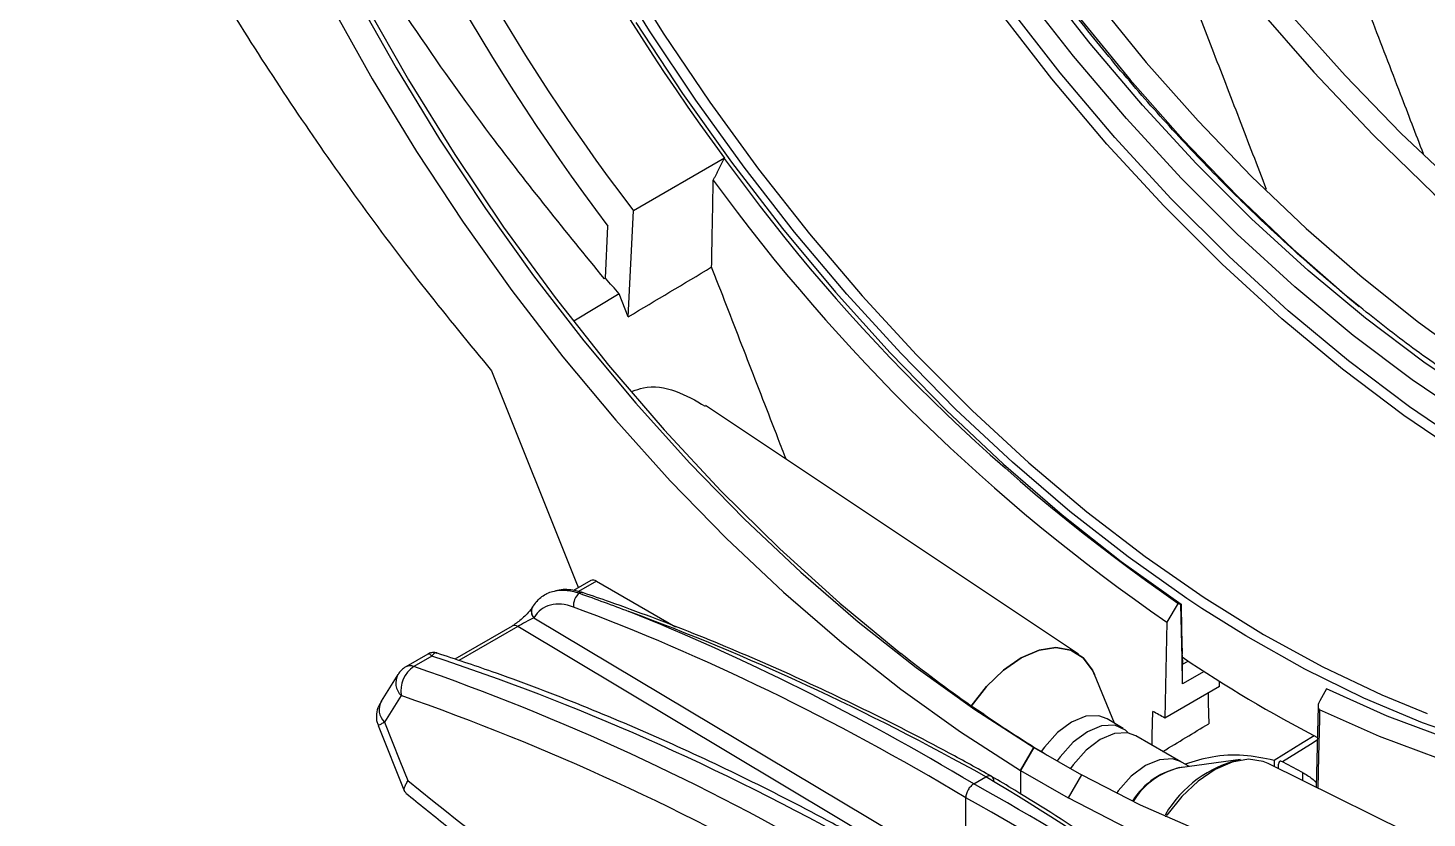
# Model space of a CAD drawing. Extents: x 9.3 to 87.2, y 0.6 to 68.8.
# Drawn here: x 55.477 to 59.204, y 48.139 to 50.244 of the extents above; entities that cross this region are included whole.
import ezdxf

# ---------------------------------------------------------------- set-up
doc = ezdxf.new("R2010")
doc.units = 0
doc.header["$MEASUREMENT"] = 0
doc.layers.add('OBJECT', color=7, linetype='CONTINUOUS')

msp = doc.modelspace()

# ---------------------------------------------------------------- linework, layer by layer
at = {"layer": 'OBJECT'}
for p, q in [((57.3326, 49.8968), (57.0898, 49.7567)), ((57.3321, 49.8959), (57.3326, 49.8955)), ((57.3326, 49.8955), (57.3326, 49.8968)), ((57.0759, 49.4741), (57.0898, 49.7567)), ((57.0154, 49.5773), (57.0222, 49.7157)), ((57.0154, 49.5773), (57.012, 49.5753)), ((57.0524, 49.5352), (56.9314, 49.4627)), ((57.0759, 49.4741), (57.0524, 49.5352)), ((56.7124, 49.3299), (56.9388, 48.7641)), ((58.2758, 48.5755), (57.2821, 49.2375)), ((56.9765, 48.7713), (56.9305, 48.7447)), ((56.9388, 48.7641), (56.9436, 48.7523)), ((56.9915, 48.7698), (56.9435, 48.7421)), ((56.9915, 48.7698), (57.2021, 48.6483)), ((58.5406, 48.7113), (58.5112, 48.6605)), ((58.5481, 48.707), (58.5406, 48.7113)), ((56.8249, 48.6725), (57.9754, 47.9847)), ((56.7668, 48.6503), (56.6141, 48.5621)), ((56.7818, 48.6488), (56.6252, 48.5583)), ((57.9542, 47.948), (56.7818, 48.6488)), ((58.5112, 48.6605), (58.5055, 48.4049)), ((56.5426, 48.5755), (56.4838, 48.5415)), ((56.5529, 48.5699), (56.5053, 48.5424)), ((58.5518, 48.573), (58.5524, 48.5487)), ((58.5526, 48.5484), (58.5676, 48.5571)), ((56.4629, 48.5214), (56.4185, 48.4505)), ((58.3715, 48.3912), (58.3185, 48.5208)), ((58.6101, 48.5291), (58.5529, 48.4961)), ((58.6514, 48.4891), (58.5055, 48.4049)), ((58.6514, 48.4891), (58.6511, 48.503)), ((58.9365, 48.4828), (58.9181, 48.4508)), ((56.4713, 48.465), (56.4269, 48.3941)), ((57.99, 48.4371), (57.99, 48.4371)), ((56.4099, 48.385), (56.4806, 48.2093)), ((58.3941, 48.3775), (58.3522, 48.4029)), ((58.5479, 48.2887), (58.4283, 48.3577)), ((58.1564, 48.3269), (58.121, 48.2657)), ((58.121, 48.2657), (58.1564, 48.3269)), ((58.1564, 48.3269), (58.2837, 48.2535)), ((58.121, 48.2657), (58.121, 48.203)), ((58.121, 48.2657), (58.2483, 48.1922)), ((58.7067, 48.2948), (58.5457, 48.2729)), ((58.5706, 48.2763), (58.5474, 48.289)), ((59.4557, 47.9503), (58.7807, 48.2842)), ((58.7965, 48.2923), (58.7965, 48.2764)), ((58.8083, 48.2705), (58.8083, 48.2826)), ((58.872, 48.2603), (58.8186, 48.2889)), ((58.872, 48.2603), (58.872, 48.239)), ((57.9966, 48.2297), (58.0291, 48.2485)), ((58.2837, 48.2535), (58.2483, 48.1922)), ((57.9754, 47.9847), (57.9754, 48.1929))]:
    msp.add_line(p, q, dxfattribs=at)
at = {"layer": 'OBJECT', "flags": 128}
for points in [[(57.1435, 52.8067), (57.1466, 52.7859), (57.1815, 52.5903), (57.226, 52.392), (57.2801, 52.1918), (57.3434, 51.9907), (57.4158, 51.7894), (57.4969, 51.5888), (57.5865, 51.3896), (57.684, 51.1928), (57.7892, 50.9991), (57.9015, 50.8093), (58.0206, 50.6243), (58.1459, 50.4447), (58.2769, 50.2714), (58.4131, 50.105), (58.5539, 49.9463), (58.6988, 49.7959), (58.847, 49.6543), (58.9981, 49.5223), (59.0235, 49.5013)], [(57.6643, 52.4121), (57.7315, 52.2058), (57.8078, 51.9995), (57.8928, 51.7941), (57.9863, 51.5904), (58.0878, 51.3891), (58.1969, 51.1912), (58.3133, 50.9975), (58.4364, 50.8086), (58.5657, 50.6254), (58.7007, 50.4485), (58.8408, 50.2788), (58.9856, 50.1169), (59.1344, 49.9635), (59.2866, 49.8191), (59.4416, 49.6844), (59.5988, 49.5599), (59.7575, 49.446), (59.9171, 49.3434)], [(58.604, 48.6973), (58.564, 48.7238), (58.4076, 48.8346), (58.2525, 48.9558), (58.0995, 49.087), (57.9491, 49.2275), (57.8019, 49.3769), (57.6584, 49.5346), (57.5193, 49.7), (57.385, 49.8724), (57.2561, 50.0511), (57.133, 50.2356), (57.0163, 50.425), (56.9064, 50.6186), (56.8037, 50.8157), (56.7087, 51.0155), (56.6217, 51.2172), (56.5429, 51.4201), (56.4729, 51.6234), (56.4117, 51.8262)], [(56.4405, 51.8254), (56.5022, 51.6218), (56.573, 51.4178), (56.6525, 51.2142), (56.7404, 51.0118), (56.8364, 50.8114), (56.9401, 50.6138), (57.0511, 50.4198), (57.1689, 50.2302), (57.2932, 50.0457), (57.4233, 49.867), (57.5587, 49.6949), (57.6991, 49.5299), (57.8437, 49.3729), (57.992, 49.2243), (58.1435, 49.0848), (58.2975, 48.9549), (58.4534, 48.8352), (58.6106, 48.7261), (58.7685, 48.6281), (58.9265, 48.5414), (59.0839, 48.4666), (59.2039, 48.4173)], [(55.8512, 51.3277), (55.9206, 51.1212), (55.999, 50.9149), (56.0859, 50.7096), (56.181, 50.5061), (56.284, 50.3053), (56.3945, 50.1079), (56.512, 49.9146), (56.6361, 49.7264), (56.7663, 49.5438), (56.902, 49.3676), (57.0428, 49.1986), (57.1881, 49.0373), (57.3373, 48.8844), (57.4898, 48.7405), (57.6451, 48.6062), (57.8024, 48.4819), (57.9613, 48.3683), (58.121, 48.2657)], [(55.9219, 51.3364), (55.9906, 51.1333), (56.068, 50.9305), (56.1537, 50.7287), (56.2476, 50.5287), (56.3491, 50.3313), (56.458, 50.1373), (56.5737, 49.9475), (56.6959, 49.7625), (56.824, 49.5831), (56.9576, 49.41), (57.0961, 49.2439), (57.239, 49.0854), (57.3857, 48.9352), (57.5357, 48.7938), (57.6884, 48.6618), (57.8431, 48.5396), (57.9993, 48.4279), (58.1564, 48.3269)], [(55.9303, 51.3421), (55.9941, 51.1545), (56.0757, 50.9406), (56.1666, 50.7279), (56.2663, 50.5173), (56.3744, 50.3096), (56.4905, 50.1058), (56.614, 49.9067), (56.7444, 49.713), (56.8812, 49.5258), (57.0238, 49.3456), (57.1716, 49.1734), (57.324, 49.0098), (57.4803, 48.8555), (57.6398, 48.7112), (57.802, 48.5774)], [(58.3247, 50.8782), (58.4597, 50.679), (58.6014, 50.4867), (58.7492, 50.302), (58.9024, 50.1258), (59.0603, 49.959), (59.2223, 49.8021), (59.3876, 49.6561), (59.5555, 49.5214), (59.7251, 49.3988), (59.8959, 49.2887)], [(60.0934, 48.9088), (59.9755, 48.9441), (59.8211, 49.0013), (59.6652, 49.0711), (59.5085, 49.1533), (59.3517, 49.2475), (59.1955, 49.3532), (59.0404, 49.4701), (58.8873, 49.5976), (58.7367, 49.7352), (58.5893, 49.8823), (58.4458, 50.0382), (58.3067, 50.2022), (58.1727, 50.3738), (58.0444, 50.552)], [(60.097, 48.8502), (59.9567, 48.8913), (59.7999, 48.9491), (59.6416, 49.0198), (59.4825, 49.1031), (59.3232, 49.1986), (59.1644, 49.306), (59.0069, 49.4247), (58.8514, 49.5542), (58.6984, 49.694), (58.5488, 49.8435), (58.403, 50.002), (58.2619, 50.1688), (58.1259, 50.3431), (57.9957, 50.5243)], [(60.105, 48.7406), (59.965, 48.7814), (59.8022, 48.841), (59.6378, 48.9141), (59.4725, 49.0004), (59.307, 49.0995), (59.1421, 49.2109), (58.9786, 49.3342), (58.817, 49.4688), (58.6581, 49.6141), (58.5027, 49.7695), (58.3514, 49.9343), (58.2049, 50.1077), (58.0638, 50.2891), (57.9288, 50.4775)], [(60.0261, 48.7911), (59.974, 48.8075), (59.8124, 48.8668), (59.6492, 48.9395), (59.4851, 49.0252), (59.3208, 49.1236), (59.1572, 49.2343), (58.9948, 49.3566), (58.8344, 49.4902), (58.6767, 49.6344), (58.5225, 49.7886), (58.3723, 49.9521), (58.2268, 50.1242), (58.0867, 50.3041), (57.9526, 50.4911)], [(58.3224, 50.3155), (58.4562, 50.152), (58.5945, 49.9961), (58.7367, 49.8482), (58.8823, 49.7092), (59.0307, 49.5794), (59.1812, 49.4596), (59.3332, 49.35)], [(57.0965, 50.2579), (57.2208, 50.0691), (57.3511, 49.8861), (57.4871, 49.7095), (57.6282, 49.54), (57.7738, 49.3784), (57.9233, 49.2252), (58.0761, 49.0811), (58.2317, 48.9466), (58.3895, 48.8223), (58.5487, 48.7087)], [(58.5529, 48.4961), (58.5513, 48.5646), (58.5497, 48.6358), (58.5481, 48.707)], [(58.5487, 48.7087), (58.5503, 48.6402), (58.5517, 48.5757)], [(56.8211, 48.7005), (56.8214, 48.701), (56.8239, 48.704)], [(60.1421, 48.2696), (60.0727, 48.2598), (59.9353, 48.2504), (59.7933, 48.2537), (59.6474, 48.2696), (59.4981, 48.2981), (59.346, 48.3391), (59.1916, 48.3924), (59.0357, 48.4578), (58.8787, 48.535), (58.7212, 48.6238), (58.604, 48.6973)], [(57.99, 48.4371), (58.0306, 48.4892), (58.0758, 48.5328), (58.1232, 48.5656), (58.1705, 48.586), (58.2152, 48.5929), (58.2552, 48.586), (58.2883, 48.5656), (58.313, 48.5328), (58.3185, 48.5208)], [(58.3194, 48.5185), (58.313, 48.5328), (58.2883, 48.5656), (58.2552, 48.586), (58.2152, 48.5929), (58.1705, 48.586), (58.1232, 48.5656), (58.0758, 48.5328), (58.0306, 48.4892), (57.99, 48.4371)], [(58.5529, 48.4961), (58.5527, 48.5166), (58.5525, 48.5326), (58.5524, 48.5486)], [(60.1473, 48.2725), (60.0101, 48.252), (59.8676, 48.245), (59.7205, 48.2514), (59.5693, 48.2713), (59.4147, 48.3045), (59.2572, 48.351), (59.0976, 48.4105), (58.9365, 48.4828)], [(58.6205, 48.4713), (58.6211, 48.4456), (58.6224, 48.3901)], [(58.3522, 48.4029), (58.3298, 48.4112), (58.2951, 48.4098), (58.2572, 48.3945), (58.2194, 48.3664), (58.1846, 48.3279), (58.1758, 48.3158)], [(58.4716, 48.3328), (58.4722, 48.3596), (58.4736, 48.4226)], [(58.9135, 48.4362), (58.9119, 48.3663), (58.9087, 48.2209)], [(58.9178, 48.4268), (58.9172, 48.402), (58.915, 48.3028), (58.9131, 48.2187)], [(60.0219, 48.2002), (59.9794, 48.1959), (59.8382, 48.1903), (59.6925, 48.1977), (59.5429, 48.2181), (59.3901, 48.2513), (59.2345, 48.2973), (59.0769, 48.3559), (58.9178, 48.4268)], [(56.4269, 48.3941), (56.4682, 48.2914), (56.4895, 48.2384)], [(58.409, 48.365), (58.4006, 48.373), (58.3719, 48.3858), (58.3371, 48.3844), (58.2992, 48.3688), (58.2612, 48.3405), (58.2265, 48.3018), (58.2187, 48.291)], [(58.4283, 48.3577), (58.4059, 48.3656), (58.3712, 48.3636), (58.3334, 48.3478), (58.2958, 48.3194), (58.2614, 48.2807), (58.2541, 48.2705)], [(58.9036, 48.3579), (58.8739, 48.3396), (58.7965, 48.2923)], [(58.9115, 48.3458), (58.8937, 48.3349), (58.8186, 48.2889)], [(58.5474, 48.289), (58.5261, 48.2962), (58.4914, 48.2942), (58.4536, 48.2784), (58.416, 48.25), (58.3816, 48.2113), (58.3766, 48.2045)], [(58.7807, 48.2842), (58.7674, 48.2897), (58.7285, 48.2952), (58.6853, 48.288), (58.6398, 48.2683), (58.5942, 48.2371), (58.5505, 48.1959), (58.5108, 48.1465)], [(60.1638, 48.227), (60.0909, 48.1713), (59.9821, 48.1029), (59.8663, 48.0467), (59.7441, 48.0028), (59.616, 47.9713), (59.4824, 47.9525), (59.3439, 47.9463), (59.201, 47.9528), (59.0543, 47.9719), (58.9043, 48.0037), (58.7517, 48.0479), (58.5969, 48.1045), (58.4407, 48.1731), (58.2837, 48.2535)], [(60.1709, 48.1775), (60.0853, 48.1108), (59.9748, 48.041), (59.8573, 47.9834), (59.7332, 47.9384), (59.603, 47.9062), (59.4673, 47.8867), (59.3265, 47.8802), (59.1812, 47.8867), (59.0321, 47.906), (58.8795, 47.9382), (58.7243, 47.9831), (58.5669, 48.0406), (58.4081, 48.1104), (58.2483, 48.1922)]]:
    msp.add_lwpolyline(points, dxfattribs=at)
at = {"layer": 'OBJECT'}
for centre, radius, start, end in [((62.2148, 53.5007), 6.0683, 199.60841, 216.43357), ((61.3706, 52.8073), 4.9785, 215.7882, 235.3576), ((61.3599, 52.7922), 5.0186, 216.0576, 235.4149), ((40.6633, 77.2214), 32.238, 300.60437, 301.06484), ((56.9828, 48.7576), 0.0151, 54.363, 114.3255), ((56.9707, 48.7058), 0.0403, 127.7882, 187.2798), ((56.9527, 48.724), 0.0152, 72.2624, 116.3998), ((56.8415, 48.6888), 0.0236, 151.4833, 224.1397), ((56.842, 48.6891), 0.0238, 151.4004, 224.1181), ((56.7731, 48.6365), 0.0151, 54.363, 114.3255), ((60.5861, 51.5811), 3.6359, 235.971, 242.584), ((56.504, 48.4987), 0.0469, 151.0863, 225.8736), ((56.5138, 48.4895), 0.06, 119.9973, 147.906), ((56.5497, 48.4768), 0.0793, 124.1004, 188.5322), ((56.4955, 48.5188), 0.0256, 67.5939, 117.3902), ((54.3909, 42.4655), 6.4343, 59.71273, 70.81557), ((56.4595, 48.4278), 0.0469, 151.0859, 225.8736), ((54.3728, 42.4336), 6.386, 59.71273, 70.81557), ((60.1119, 51.4716), 3.702, 235.6514, 238.7561), ((41.26, 76.905), 33.3849, 301.09181, 301.33672), ((58.5839, 48.0843), 0.192, 98.7863, 148.9685), ((58.5911, 48.0785), 0.1997, 103.1491, 148.5517), ((58.778, 47.988), 0.315, 103.0755, 149.3854), ((61.8867, 54.8469), 8.5324, 230.76161, 239.79066), ((58.4966, 48.1223), 0.028, 59.5413, 68.453), ((58.5112, 48.1265), 0.0169, 92.6183, 106.2703)]:
    msp.add_arc(centre, radius, start, end, dxfattribs=at)
for centre, major_axis, ratio, start_param, end_param in [((58.7099, 51.479), (-1.7999, 3.0715), 0.648698, 1.254533, 1.759225), ((58.7099, 51.479), (-1.8606, 3.1751), 0.648698, 1.274186, 1.753331), ((56.9595, 48.507), (-0.1072, 0.1922), 0.567218, 5.696027, 6.584329), ((56.804, 48.66), (0.0304, 0.0168), 0.034629, 0.809987, 2.367618), ((57.975, 41.6853), (-3.882, 6.9614), 0.567218, 5.50623, 5.696027), ((57.9966, 41.6974), (-3.897, 6.9874), 0.567257, 5.506265, 5.672323), ((58.0291, 41.7161), (-4.1057, 6.8668), 0.587332, 5.488867, 5.654925), ((57.7031, 41.528), (-4.1053, 6.867), 0.587295, 5.488902, 5.690133), ((57.9966, 41.6974), (-4.1057, 6.8668), 0.587332, 5.322809, 5.488867), ((58.0291, 41.7161), (-3.897, 6.9874), 0.567257, 5.340207, 5.506265), ((57.9757, 41.6849), (-4.0907, 6.8408), 0.587369, 5.299101, 5.488897)]:
    msp.add_ellipse(centre, major_axis=major_axis, ratio=ratio, start_param=start_param, end_param=end_param, dxfattribs=at)
for points, knots in [([(55.4774, 51.3145), (55.5175, 51.226), (55.6001, 51.0438), (55.7389, 50.7723), (55.8899, 50.5001), (56.0459, 50.2423), (56.2051, 49.9986), (56.3668, 49.7688), (56.5354, 49.5446), (56.6534, 49.4015), (56.7124, 49.3299)], [0, 0, 0, 0, 0.1245129, 0.2564017, 0.3877581, 0.519647, 0.6389245, 0.7582021, 0.879101, 1, 1, 1, 1]), ([(56.0667, 50.9634), (56.0824, 50.9337), (56.1549, 50.7965), (56.2986, 50.5582), (56.497, 50.2514), (56.7325, 49.9191), (56.9099, 49.7008), (57.012, 49.5753)], [0, 0, 0, 0, 0.059758, 0.275673, 0.491588, 0.707503, 1, 1, 1, 1]), ([(59.1944, 49.9084), (59.1741, 49.9612), (59.141, 50.0476), (59.0948, 50.1676), (59.0561, 50.2683), (59.0172, 50.369), (58.9784, 50.4697), (58.9425, 50.5624), (58.9197, 50.6215), (58.9098, 50.6471)], [0, 0, 0, 0, 0.214338, 0.350673, 0.487008, 0.623343, 0.759679, 0.896015, 1, 1, 1, 1]), ([(60.0961, 48.9159), (60.0925, 48.9168), (60.0428, 48.9298), (59.9455, 48.962), (59.8037, 49.0172), (59.6605, 49.0836), (59.5166, 49.1603), (59.3725, 49.2473), (59.2288, 49.344), (59.0859, 49.4503), (58.9445, 49.5657), (58.805, 49.6899), (58.6679, 49.8223), (58.5338, 49.9624), (58.4032, 50.1098), (58.2767, 50.2641), (58.1624, 50.4132), (58.0925, 50.513), (58.0615, 50.5572)], [0, 0, 0, 0, 0.005309, 0.07254, 0.139754, 0.206945, 0.274127, 0.341307, 0.408491, 0.475683, 0.542885, 0.610099, 0.677325, 0.744561, 0.811808, 0.879063, 0.946327, 1, 1, 1, 1]), ([(58.7764, 49.8135), (58.7524, 49.876), (58.7162, 49.97), (58.656, 50.1261), (58.6013, 50.2676), (58.5587, 50.3777), (58.5401, 50.4256)], [0, 0, 0, 0, 0.306103, 0.460348, 0.764902, 1, 1, 1, 1]), ([(57.3028, 49.8383), (57.304, 49.8407), (57.3052, 49.8431), (57.3064, 49.8455), (57.3077, 49.8479), (57.3089, 49.8503), (57.3101, 49.8527), (57.3113, 49.8551), (57.3126, 49.8575), (57.3138, 49.8599), (57.315, 49.8623), (57.3162, 49.8647), (57.3175, 49.8671), (57.3187, 49.8695), (57.3199, 49.8719), (57.3211, 49.8743), (57.3223, 49.8767), (57.3236, 49.8791), (57.3248, 49.8815), (57.3272, 49.8863), (57.3297, 49.8911), (57.3321, 49.8959)], [0, 0, 0, 0, 0.000205701, 0.000205701, 0.000205701, 0.000411402, 0.000411402, 0.000411402, 0.000617103, 0.000617103, 0.000617103, 0.000822804, 0.000822804, 0.000822804, 0.001028505, 0.001028505, 0.001028505, 0.001234206, 0.001234206, 0.001234206, 0.00164561, 0.00164561, 0.00164561, 0.00164561]), ([(57.2984, 49.6069), (57.2988, 49.6286), (57.2992, 49.6504), (57.2996, 49.6721), (57.3007, 49.7275), (57.3017, 49.7829), (57.3028, 49.8383)], [0.01333987, 0.01333987, 0.01333987, 0.01333987, 0.015345735, 0.015345735, 0.015345735, 0.020460986, 0.020460986, 0.020460986, 0.020460986]), ([(57.4966, 49.0945), (57.4897, 49.1126), (57.4692, 49.1658), (57.4351, 49.2541), (57.3943, 49.3594), (57.3535, 49.4648), (57.3215, 49.5473), (57.3031, 49.5946), (57.2984, 49.6069)], [0, 0, 0, 0, 0.105609, 0.31123, 0.516852, 0.722474, 0.928097, 1, 1, 1, 1]), ([(57.0877, 49.2758), (57.0972, 49.2792), (57.1339, 49.2924), (57.2033, 49.281), (57.2556, 49.251), (57.2814, 49.2362)], [0, 0, 0, 0, 0.151174, 0.581143, 1, 1, 1, 1]), ([(56.8239, 48.704), (56.8301, 48.7139), (56.8376, 48.722), (56.8548, 48.7351), (56.8644, 48.7397), (56.8853, 48.7455), (56.8968, 48.7465), (56.9207, 48.7448), (56.9331, 48.7422), (56.946, 48.7376)], [0, 0, 0, 0, 0.25, 0.25, 0.5, 0.5, 0.75, 0.75, 1, 1, 1, 1]), ([(56.9573, 48.7385), (56.9497, 48.7407), (56.9278, 48.747), (56.8991, 48.7493), (56.8804, 48.7431), (56.8745, 48.7411)], [0, 0, 0, 0, 0.270457, 0.769883, 1, 1, 1, 1]), ([(58.044, 48.25), (58.0063, 48.2707), (57.8929, 48.3333), (57.7037, 48.4299), (57.477, 48.5361), (57.251, 48.6315), (57.078, 48.697), (56.9804, 48.7305), (56.9573, 48.7385)], [0, 0, 0, 0, 0.10341, 0.31146, 0.519525, 0.727589, 0.935649, 1, 1, 1, 1]), ([(58.5481, 48.707), (58.5482, 48.7072), (58.5482, 48.7074), (58.5483, 48.7077), (58.5484, 48.7078), (58.5485, 48.708), (58.5485, 48.7082), (58.5486, 48.7083), (58.5486, 48.7085), (58.5487, 48.7087)], [0, 0, 0, 0, 0.000539853, 0.000539853, 0.000539853, 0.000924898, 0.000924898, 0.000924898, 0.001309944, 0.001309944, 0.001309944, 0.001309944]), ([(56.8208, 48.7001), (56.8194, 48.698), (56.8163, 48.6934), (56.8071, 48.6828), (56.7949, 48.671), (56.7821, 48.6604), (56.7727, 48.6537), (56.7682, 48.6511), (56.7668, 48.6503)], [0, 0, 0, 0, 0.159791, 0.361195, 0.583972, 0.768723, 0.926784, 1, 1, 1, 1]), ([(56.8212, 48.7007), (56.8211, 48.7005), (56.8209, 48.7003), (56.8208, 48.7001), (56.8208, 48.7)], [0, 0, 0, 0, 0.785719, 1, 1, 1, 1]), ([(56.5677, 48.5777), (56.5671, 48.578), (56.5634, 48.5799), (56.555, 48.5798), (56.5468, 48.5783), (56.5432, 48.5756), (56.5427, 48.5752)], [0, 0, 0, 0, 0.068369, 0.487611, 0.925895, 1, 1, 1, 1]), ([(56.5529, 48.5699), (56.5528, 48.5699), (56.5528, 48.57), (56.5526, 48.5702), (56.5524, 48.5705), (56.552, 48.5709), (56.5513, 48.5718), (56.55, 48.5732), (56.5475, 48.5752), (56.5447, 48.577), (56.5435, 48.5752), (56.5432, 48.5746)], [0, 0, 0, 0, 0.0081021, 0.0190256, 0.0350222, 0.0644837, 0.1188437, 0.2198473, 0.4120485, 0.8174451, 1, 1, 1, 1]), ([(56.5672, 48.5769), (56.5659, 48.5776), (56.5629, 48.5794), (56.5589, 48.5767), (56.5559, 48.5739), (56.5545, 48.5722), (56.5537, 48.5712), (56.5533, 48.5706), (56.5531, 48.5703), (56.553, 48.57), (56.5529, 48.5699), (56.5529, 48.5699)], [0, 0, 0, 0, 0.270407, 0.630463, 0.802775, 0.893426, 0.942219, 0.96864, 0.982971, 0.992775, 1, 1, 1, 1]), ([(57.7402, 48.0593), (57.7003, 48.0814), (57.5844, 48.1453), (57.3926, 48.2433), (57.1654, 48.3498), (56.9389, 48.4453), (56.7396, 48.521), (56.6162, 48.5617), (56.5675, 48.5777)], [0, 0, 0, 0, 0.1016559, 0.2946996, 0.4877608, 0.6808217, 0.8738747, 1, 1, 1, 1]), ([(56.419, 48.4501), (56.4164, 48.4461), (56.4098, 48.4361), (56.4049, 48.4165), (56.4048, 48.3973), (56.4095, 48.3879), (56.4108, 48.3853)], [0, 0, 0, 0, 0.226725, 0.566761, 0.881196, 1, 1, 1, 1]), ([(58.9181, 48.4508), (58.9169, 48.4487), (58.9159, 48.4465), (58.9143, 48.4421), (58.9138, 48.4398), (58.9134, 48.4353), (58.9135, 48.4331), (58.9148, 48.4292), (58.9161, 48.4276), (58.9178, 48.4268)], [0, 0, 0, 0, 0.25, 0.25, 0.5, 0.5, 0.75, 0.75, 1, 1, 1, 1]), ([(56.4269, 48.3941), (56.4237, 48.3923), (56.4153, 48.3876), (56.4094, 48.3844), (56.4106, 48.3851), (56.4108, 48.3853)], [0, 0, 0, 0, 0.330188, 0.862948, 1, 1, 1, 1]), ([(58.7965, 48.2923), (58.7698, 48.2978), (58.7163, 48.3088), (58.6314, 48.3048), (58.5834, 48.2894), (58.5602, 48.282)], [0, 0, 0, 0, 0.3406931, 0.6814223, 1, 1, 1, 1]), ([(58.8186, 48.2889), (58.8158, 48.2904), (58.8132, 48.2906), (58.8094, 48.2882), (58.8083, 48.2858), (58.8083, 48.2826)], [0, 0, 0, 0, 0.5, 0.5, 1, 1, 1, 1]), ([(58.872, 48.2603), (58.8811, 48.2551), (58.8955, 48.247), (58.9053, 48.2368), (58.9089, 48.2331)], [0, 0, 0, 0, 0.6309962, 1, 1, 1, 1]), ([(56.4846, 48.2055), (56.4826, 48.2075), (56.4777, 48.2123), (56.4818, 48.2249), (56.4874, 48.2349), (56.4895, 48.2383), (56.4895, 48.2384)], [0, 0, 0, 0, 0.327128, 0.787019, 0.994148, 1, 1, 1, 1]), ([(57.9966, 48.2297), (57.9938, 48.2281), (57.991, 48.2259), (57.9859, 48.2204), (57.9835, 48.2173), (57.9777, 48.2071), (57.9754, 48.1994), (57.9754, 48.1929)], [0, 0, 0, 0, 0.25, 0.25, 0.5, 0.5, 1, 1, 1, 1]), ([(57.9966, 48.2297), (57.9938, 48.2281), (57.991, 48.2259), (57.9859, 48.2204), (57.9835, 48.2173), (57.9777, 48.2071), (57.9754, 48.1994), (57.9754, 48.1929)], [0, 0, 0, 0, 0.25, 0.25, 0.5, 0.5, 1, 1, 1, 1]), ([(58.0503, 48.2362), (58.0503, 48.2395), (58.0498, 48.2423), (58.0476, 48.247), (58.0461, 48.2488), (58.0402, 48.2522), (58.0347, 48.2517), (58.0291, 48.2485)], [0, 0, 0, 0, 0.25, 0.25, 0.5, 0.5, 1, 1, 1, 1]), ([(58.0441, 48.2496), (58.0429, 48.2502), (58.04, 48.2519), (58.0346, 48.2512), (58.0307, 48.2492), (58.0291, 48.2485)], [0, 0, 0, 0, 0.297347, 0.721075, 1, 1, 1, 1]), ([(59.0925, 47.5061), (59.0546, 47.5369), (58.9449, 47.6265), (58.7621, 47.7677), (58.544, 47.9265), (58.325, 48.0754), (58.1583, 48.1813), (58.0647, 48.2376), (58.0442, 48.2498)], [0, 0, 0, 0, 0.10952, 0.317603, 0.525705, 0.733817, 0.941938, 1, 1, 1, 1]), ([(56.484, 48.2048), (56.5193, 48.1763), (56.6276, 48.0887), (56.8105, 47.9487), (57.0328, 47.7882), (57.2563, 47.6376), (57.4519, 47.5142), (57.5731, 47.4432), (57.6194, 47.4161)], [0, 0, 0, 0, 0.094427, 0.29042, 0.486454, 0.682523, 0.878623, 1, 1, 1, 1])]:
    msp.add_open_spline(points, degree=3, knots=knots, dxfattribs=at)
for points in [[(57.0524, 49.5352), (57.04, 49.5492), (57.0277, 49.5632), (57.0154, 49.5773)], [(56.946, 48.7376), (56.9898, 48.7221), (57.0338, 48.7059), (57.0778, 48.689)], [(56.8249, 48.6725), (56.8248, 48.6725), (56.8247, 48.6724), (56.8246, 48.6724)], [(57.99, 48.4371), (57.9256, 48.4819), (57.8628, 48.5288), (57.802, 48.5774)], [(58.0231, 48.4152), (58.0121, 48.4224), (58.001, 48.4297), (57.99, 48.4371)], [(58.5055, 48.4049), (58.4949, 48.4108), (58.4842, 48.4167), (58.4736, 48.4226)]]:
    msp.add_open_spline(points, degree=3, dxfattribs=at)

doc.saveas('drawing.dxf')
